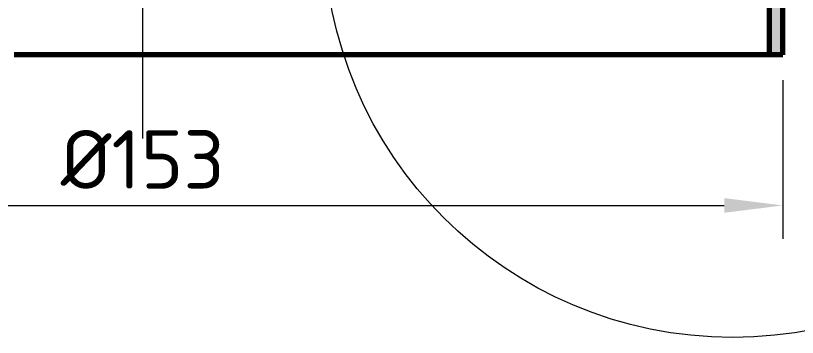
# Model space of a CAD drawing. Header units: millimetres. Extents: x 0 to 2382, y 0 to 420.
# Drawn here: x 756.41 to 803.12, y 92.73 to 111.98 of the extents above; entities that cross this region are included whole.
import ezdxf

# ---------------------------------------------------------------- set-up
doc = ezdxf.new("R2010")
doc.units = ezdxf.units.MM
doc.linetypes.add('IRAM-F-TRAZO-PUNTO', pattern=[20, 15, -2, 1, -2])
for name, color, linetype, lineweight in [('01-VISIBLE', 7, 'CONTINUOUS', 70), ('03-EJE', 1, 'IRAM-F-TRAZO-PUNTO', 18), ('04-COTA', 3, 'CONTINUOUS', 18), ('05-RAYADO', 8, 'CONTINUOUS', 18), ('08-FINA', 5, 'CONTINUOUS', 18)]:
    doc.layers.add(name, color=color, linetype=linetype, lineweight=lineweight)
doc.styles.add('ISO3098', font='isocpeur.ttf')
doc.dimstyles.new('FLAMA-IRAM', dxfattribs={"dimtxt": 3.5, "dimasz": 3.5, "dimexe": 2, "dimexo": 1.5, "dimgap": 1, "dimtad": 1, "dimdec": 1, "dimtxsty": 'ISO3098', "dimblk": 'IRAM_FLECHA', "dimblk1": 'IRAM_FLECHA', "dimblk2": 'IRAM_FLECHA', "dimcen": 2.5, "dimclrd": 256, "dimclre": 256, "dimclrt": 256, "dimazin": 3, "dimtfac": 1, "dimtmove": 0, "dimatfit": 3, "dimlwd": 18, "dimlwe": 18})

# ---------------------------------------------------------------- blocks, each defined once
blk = doc.blocks.new('IRAM_FLECHA')
blk.add_solid([(0, 0), (-1, 0.125), (-1, -0.125)])

msp = doc.modelspace()

# ---------------------------------------------------------------- hatches: boundary and pattern name
at = {"layer": '05-RAYADO'}
h = msp.add_hatch(color=7, dxfattribs=at)
h.dxf.hatch_style = 1
h.paths.add_polyline_path([(802.25, 267.768), (802.25, 109.625), (801.45, 109.625), (801.45, 267.768), (800.65, 270.268), (800.65, 273.268), (801.45, 273.268), (801.45, 270.268)])

# ---------------------------------------------------------------- linework, layer by layer
at = {"layer": '01-VISIBLE'}
for p, q in [((801.45, 109.625), (801.45, 267.768)), ((802.25, 109.625), (802.25, 267.768)), ((802.25, 109.625), (801.45, 109.625))]:
    msp.add_line(p, q, dxfattribs=at)
msp.add_lwpolyline([(801.45, 109.625), (801.263, 109.625), (801.076, 109.625), (800.888, 109.625), (800.701, 109.625), (800.514, 109.625), (800.327, 109.625), (800.139, 109.625), (799.952, 109.625), (799.765, 109.625), (799.577, 109.625), (799.39, 109.625), (799.203, 109.625), (799.016, 109.625), (798.828, 109.625), (798.641, 109.625), (798.454, 109.625), (798.267, 109.625), (798.08, 109.625), (797.892, 109.625), (797.705, 109.625), (797.518, 109.625), (797.331, 109.625), (797.143, 109.625), (796.956, 109.625), (796.769, 109.625), (796.582, 109.625), (796.394, 109.625), (796.207, 109.625), (796.02, 109.625), (795.832, 109.625), (795.645, 109.625), (795.458, 109.625), (795.271, 109.625), (795.083, 109.625), (794.896, 109.625), (794.709, 109.625), (794.522, 109.625), (794.335, 109.625), (794.147, 109.625), (793.96, 109.625), (793.773, 109.625), (793.586, 109.625), (793.398, 109.625), (793.211, 109.625), (793.024, 109.625), (792.837, 109.625), (792.649, 109.625), (792.462, 109.625), (792.275, 109.625), (792.087, 109.625), (791.9, 109.625), (791.713, 109.625), (791.526, 109.625), (791.338, 109.625), (791.151, 109.625), (790.964, 109.625), (790.777, 109.625), (790.59, 109.625), (790.402, 109.625), (790.215, 109.625), (790.028, 109.625), (789.841, 109.625), (789.653, 109.625), (789.466, 109.625), (789.279, 109.625), (789.091, 109.625), (788.904, 109.625), (788.717, 109.625), (788.53, 109.625), (788.342, 109.625), (788.155, 109.625), (787.968, 109.625), (787.781, 109.625), (787.593, 109.625), (787.406, 109.625), (787.219, 109.625), (787.032, 109.625), (786.845, 109.625), (786.657, 109.625), (786.47, 109.625), (786.283, 109.625), (786.096, 109.625), (785.908, 109.625), (785.721, 109.625), (785.534, 109.625), (785.346, 109.625), (785.159, 109.625), (784.972, 109.625), (784.785, 109.625), (784.597, 109.625), (784.41, 109.625), (784.223, 109.625), (784.036, 109.625), (783.849, 109.625), (783.661, 109.625), (783.474, 109.625), (783.287, 109.625), (783.1, 109.625), (782.912, 109.625), (782.725, 109.625), (782.538, 109.625), (782.351, 109.625), (782.163, 109.625), (781.976, 109.625), (781.789, 109.625), (781.601, 109.625), (781.414, 109.625), (781.227, 109.625), (781.04, 109.625), (780.852, 109.625), (780.665, 109.625), (780.478, 109.625), (780.291, 109.625), (780.103, 109.625), (779.916, 109.625), (779.729, 109.625), (779.542, 109.625), (779.355, 109.625), (779.167, 109.625), (778.98, 109.625), (778.793, 109.625), (778.606, 109.625), (778.418, 109.625), (778.231, 109.625), (778.044, 109.625), (777.856, 109.625), (777.669, 109.625), (777.482, 109.625), (777.295, 109.625), (777.107, 109.625), (776.92, 109.625), (776.733, 109.625), (776.546, 109.625), (776.359, 109.625), (776.171, 109.625), (775.984, 109.625), (775.797, 109.625), (775.61, 109.625), (775.422, 109.625), (775.235, 109.625), (775.048, 109.625), (774.861, 109.625), (774.673, 109.625), (774.486, 109.625), (774.299, 109.625), (774.111, 109.625), (773.924, 109.625), (773.737, 109.625), (773.55, 109.625), (773.362, 109.625), (773.175, 109.625), (772.988, 109.625), (772.801, 109.625), (772.614, 109.625), (772.426, 109.625), (772.239, 109.625), (772.052, 109.625), (771.865, 109.625), (771.677, 109.625), (771.49, 109.625), (771.303, 109.625), (771.115, 109.625), (770.928, 109.625), (770.741, 109.625), (770.554, 109.625), (770.366, 109.625), (770.179, 109.625), (769.992, 109.625), (769.805, 109.625), (769.617, 109.625), (769.43, 109.625), (769.243, 109.625), (769.056, 109.625), (768.869, 109.625), (768.681, 109.625), (768.494, 109.625), (768.307, 109.625), (768.12, 109.625), (767.932, 109.625), (767.745, 109.625), (767.558, 109.625), (767.37, 109.625), (767.183, 109.625), (766.996, 109.625), (766.809, 109.625), (766.621, 109.625), (766.434, 109.625), (766.247, 109.625), (766.06, 109.625), (765.872, 109.625), (765.685, 109.625), (765.498, 109.625), (765.311, 109.625), (765.124, 109.625), (764.936, 109.625), (764.749, 109.625), (764.562, 109.625), (764.375, 109.625), (764.187, 109.625), (764, 109.625), (763.813, 109.625), (763.625, 109.625), (763.438, 109.625), (763.251, 109.625), (763.064, 109.625), (762.876, 109.625), (762.689, 109.625), (762.502, 109.625), (762.315, 109.625), (762.127, 109.625), (761.94, 109.625), (761.753, 109.625), (761.566, 109.625), (761.379, 109.625), (761.191, 109.625), (761.004, 109.625), (760.817, 109.625), (760.63, 109.625), (760.442, 109.625), (760.255, 109.625), (760.068, 109.625), (759.88, 109.625), (759.693, 109.625), (759.506, 109.625), (759.319, 109.625), (759.131, 109.625), (758.944, 109.625), (758.757, 109.625), (758.57, 109.625), (758.382, 109.625), (758.195, 109.625), (758.008, 109.625), (757.821, 109.625), (757.634, 109.625), (757.446, 109.625), (757.259, 109.625), (757.072, 109.625), (756.885, 109.625), (756.697, 109.625), (756.51, 109.625), (756.323, 109.625)], dxfattribs=at)
at = {"layer": '03-EJE'}
msp.add_line((764, 104.625), (764, 309.375), dxfattribs=at)
at = {"layer": '08-FINA'}
msp.add_circle((799.25, 117.15), 24.417, dxfattribs=at)

# ---------------------------------------------------------------- dimensions: what is measured, and where the dimension line sits
at = {"layer": '04-COTA'}
msp.add_linear_dim(base=(824.25, 109.625), p1=(802.25, 109.625), p2=(773.25, 304.375), angle=90, dimstyle='FLAMA-IRAM', override={"dimlfac": 2}, dxfattribs=at).render()
msp.add_linear_dim(base=(725.75, 100.625), p1=(725.75, 109.625), p2=(802.25, 109.625), dimstyle='FLAMA-IRAM', override={"dimlfac": 2, "dimpost": '%%c<>'}, dxfattribs=at).render()

doc.saveas('drawing.dxf')
